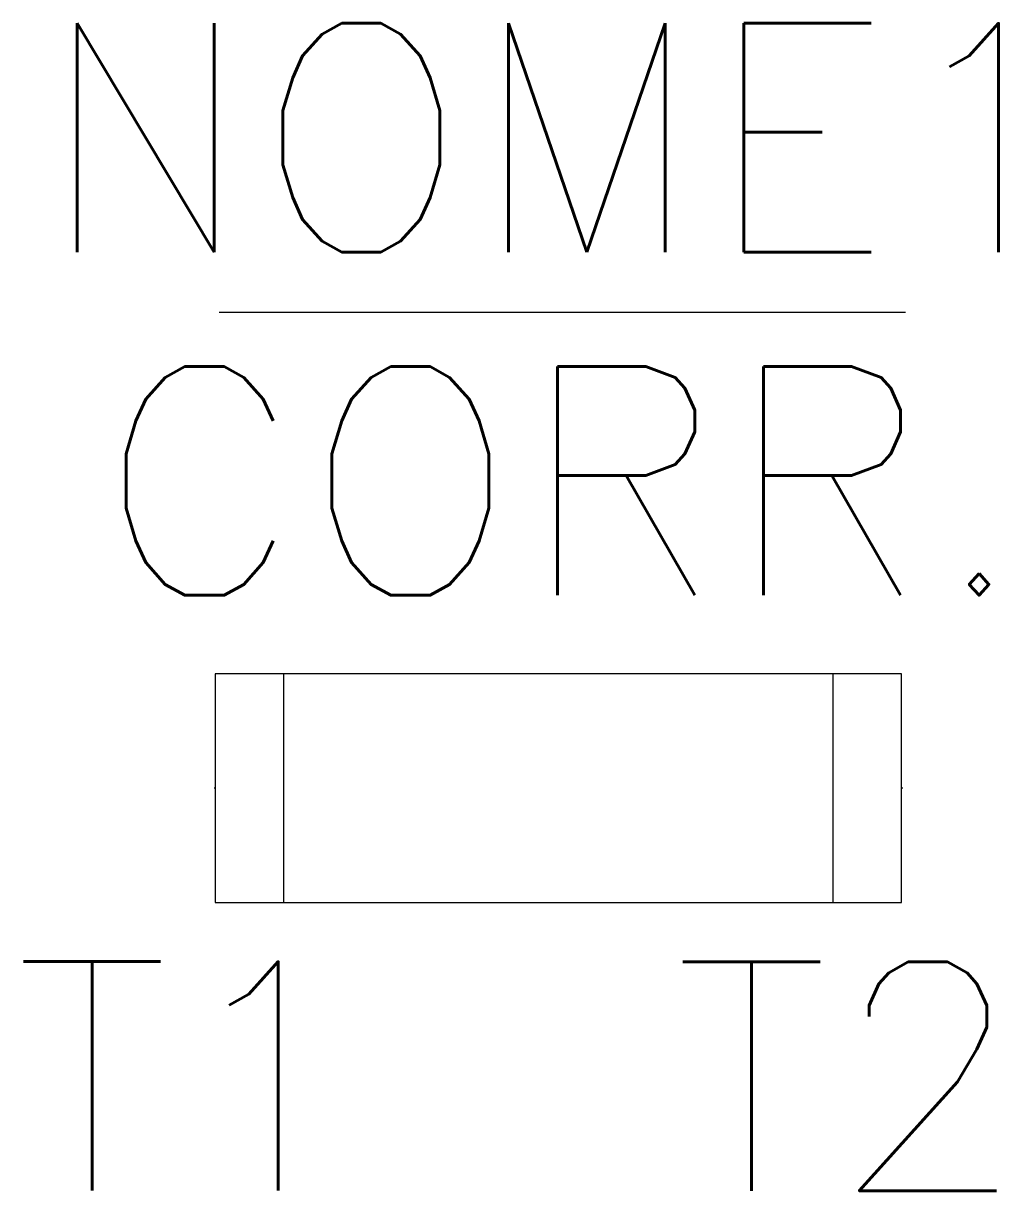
# Model space of a CAD drawing. Extents: x 314.5 to 323, y 186.8 to 197.
import ezdxf
from ezdxf.enums import TextEntityAlignment as Align

# ---------------------------------------------------------------- set-up
doc = ezdxf.new("R2010")
doc.units = 0
doc.header["$MEASUREMENT"] = 0
doc.layers.get('0').update_dxf_attribs({"linetype": 'CONTINUOUS'})
doc.styles.add('ROMANS', font='romans')

msp = doc.modelspace()

# ---------------------------------------------------------------- linework, layer by layer
for p, q in [((316.187, 194.523), (322.185, 194.523)), ((322.152, 191.362), (316.152, 191.362)), ((316.152, 191.362), (316.152, 189.362)), ((322.152, 189.362), (322.152, 191.362)), ((316.152, 190.362), (316.142, 190.362)), ((322.162, 190.362), (322.152, 190.362)), ((316.152, 189.362), (322.152, 189.362))]:
    msp.add_line(p, q)
for points in [[(316.752, 189.362), (316.752, 191.362)], [(321.552, 189.362), (321.552, 191.362)]]:
    msp.add_lwpolyline(points)

# ---------------------------------------------------------------- texts
at = {"lineweight": -3, "style": 'ROMANS'}
for tag, text, p in [('NOME1', 'NOME1', (319.186, 196.047)), ('CORR.', 'CORR.', (319.186, 193.047))]:
    msp.add_attdef(tag, text=text, height=2, dxfattribs=at).set_placement(p, align=Align.MIDDLE_CENTER)
for tag, text, p in [('T1', 'T1', (317.474, 187.846)), ('T2', 'T2', (323.239, 187.843))]:
    msp.add_attdef(tag, text=text, height=2, dxfattribs=at).set_placement(p, align=Align.MIDDLE_RIGHT)

doc.saveas('drawing.dxf')
